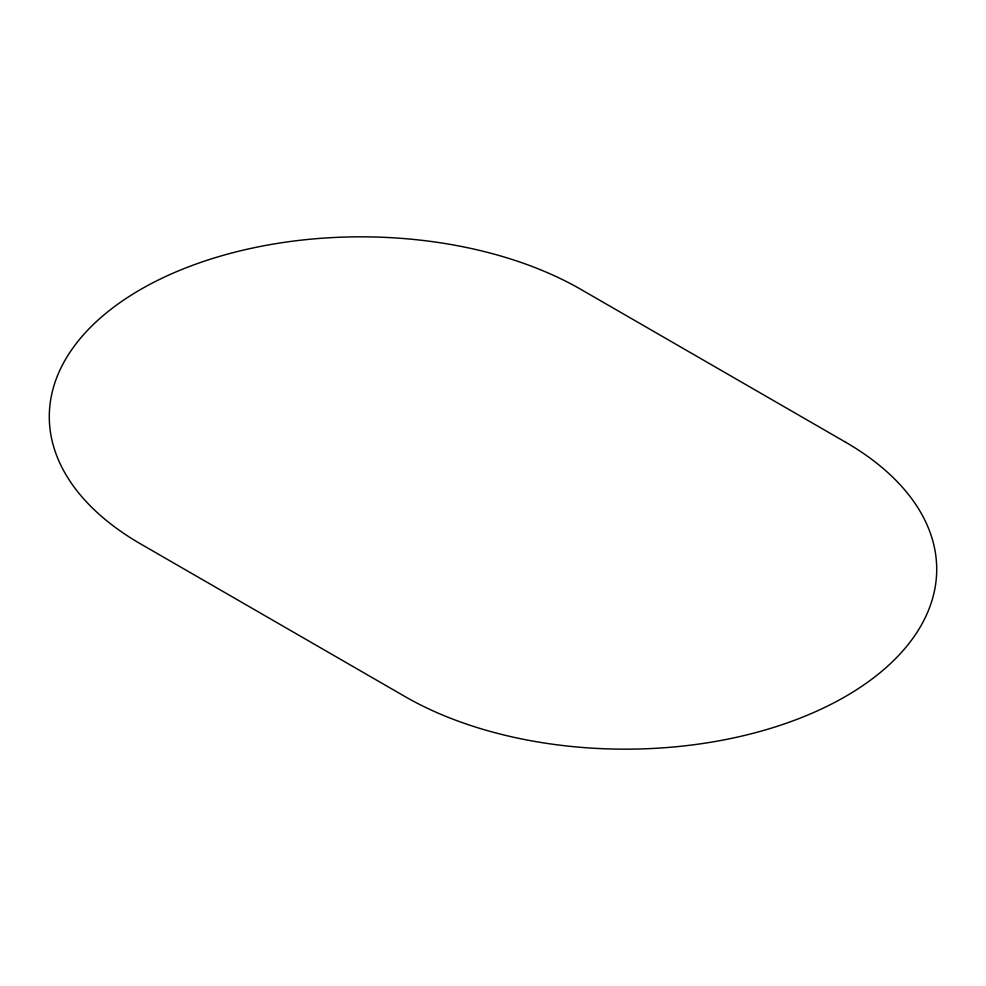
<?xml version="1.0" encoding="UTF-8"?>
<svg xmlns="http://www.w3.org/2000/svg" width="986" height="986" viewBox="0 0 986 986"><rect width="100%" height="100%" fill="white"/><g stroke="black" fill="none" stroke-linecap="round" stroke-linejoin="round"><path stroke-width="1.48" d="M845.458 442.122L581.111 289.514A311.527 179.859 0 0 0 140.542 289.514A311.527 179.859 0 0 0 140.542 543.878L404.889 696.486A311.527 179.859 0 0 0 845.458 696.486A311.527 179.859 0 0 0 845.458 442.122"/></g></svg>
